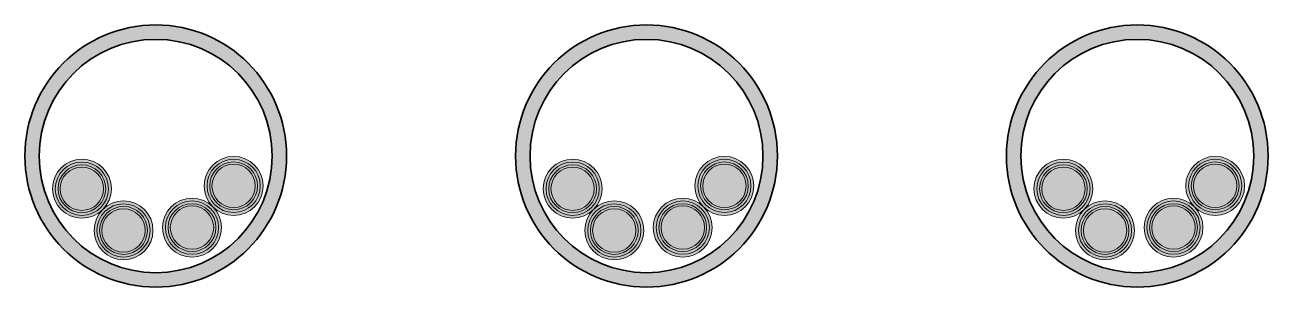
# Model space of a CAD drawing. Header units: metres. Extents: x 214070 to 217049, y 6350584 to 6351315.
# Drawn here: x 216289 to 217049, y 6350822 to 6350982 of the extents above; entities that cross this region are included whole.
import ezdxf

# ---------------------------------------------------------------- set-up
doc = ezdxf.new("R2010")
doc.units = ezdxf.units.M
doc.layers.add('GG31-E-PLN-001_DC Cable Route Layout Plan_RevA$0$OTHER', color=7, linetype='Continuous', lineweight=30)
doc.layers.add('GG31-E-PLN-001_DC Cable Route Layout Plan_RevA$0$VIEWPORT', color=7, linetype='Continuous', lineweight=35)

# ---------------------------------------------------------------- blocks, each defined once
blk = doc.blocks.new('GG31-E-PLN-001_DC Cable Route Layout Plan_RevA$0$DC500')
at = {"layer": 'GG31-E-PLN-001_DC Cable Route Layout Plan_RevA$0$OTHER', "ltscale": 3, "true_color": 0x000000}
h = blk.add_hatch(color=18, dxfattribs=at)
h.dxf.hatch_style = 1
h.paths.add_polyline_path([(-18, 0, 1), (18, 0, 1)])
h.paths.add_polyline_path([(16.25, 0, -1), (-16.25, 0, -1)], flags=16)
h.paths.add_polyline_path([(14.6, 0, -1), (-14.6, 0, -1)], flags=0)
h.paths.add_polyline_path([(13.25, 0, -1), (-13.25, 0, -1)], flags=0)
at = {"layer": 'GG31-E-PLN-001_DC Cable Route Layout Plan_RevA$0$OTHER', "ltscale": 3, "true_color": 0x636466}
h = blk.add_hatch(color=251, dxfattribs=at)
h.dxf.hatch_style = 1
h.paths.add_polyline_path([(-16.25, 0, 1), (16.25, 0, 1)])
h.paths.add_polyline_path([(14.6, 0, -1), (-14.6, 0, -1)], flags=16)
h.paths.add_polyline_path([(13.25, 0, -1), (-13.25, 0, -1)], flags=0)
at = {"layer": 'GG31-E-PLN-001_DC Cable Route Layout Plan_RevA$0$OTHER', "ltscale": 3}
h = blk.add_hatch(color=1, dxfattribs=at)
h.dxf.hatch_style = 1
h.paths.add_polyline_path([(18, 0, 1), (54, 0, 1)])
h.paths.add_polyline_path([(52.25, 0, -1), (19.75, 0, -1)], flags=0)
h.paths.add_polyline_path([(50.6, 0, -1), (21.4, 0, -1)], flags=0)
h.paths.add_polyline_path([(49.25, 0, -1), (22.75, 0, -1)], flags=0)
h.paths.add_polyline_path([(19.75, 0, 1), (52.25, 0, 1)], flags=16)
h.paths.add_polyline_path([(21.4, 0, 1), (50.6, 0, 1)], flags=0)
h.paths.add_polyline_path([(22.75, 0, 1), (49.25, 0, 1)], flags=0)
at = {"layer": 'GG31-E-PLN-001_DC Cable Route Layout Plan_RevA$0$OTHER', "ltscale": 3, "true_color": 0x636466}
h = blk.add_hatch(color=251, dxfattribs=at)
h.dxf.hatch_style = 1
h.paths.add_polyline_path([(19.75, 0, 1), (52.25, 0, 1)])
h.paths.add_polyline_path([(50.6, 0, -1), (21.4, 0, -1)], flags=16)
h.paths.add_polyline_path([(49.25, 0, -1), (22.75, 0, -1)], flags=0)
at = {"layer": 'GG31-E-PLN-001_DC Cable Route Layout Plan_RevA$0$OTHER', "ltscale": 3, "true_color": 0xc7c8ca}
h = blk.add_hatch(color=9, dxfattribs=at)
h.dxf.hatch_style = 1
h.paths.add_polyline_path([(-14.6, 0, 1), (14.6, 0, 1)])
h.paths.add_polyline_path([(13.25, 0, -1), (-13.25, 0, -1)], flags=16)
at = {"layer": 'GG31-E-PLN-001_DC Cable Route Layout Plan_RevA$0$OTHER', "ltscale": 3, "true_color": 0x939598}
h = blk.add_hatch(color=252, dxfattribs=at)
h.dxf.hatch_style = 1
h.paths.add_polyline_path([(13.25, 0, 1), (-13.25, 0, 1)])
at = {"layer": 'GG31-E-PLN-001_DC Cable Route Layout Plan_RevA$0$OTHER', "ltscale": 3, "true_color": 0xc7c8ca}
h = blk.add_hatch(color=9, dxfattribs=at)
h.dxf.hatch_style = 1
h.paths.add_polyline_path([(21.4, 0, 1), (50.6, 0, 1)])
h.paths.add_polyline_path([(49.25, 0, -1), (22.75, 0, -1)], flags=16)
at = {"layer": 'GG31-E-PLN-001_DC Cable Route Layout Plan_RevA$0$OTHER', "ltscale": 3, "true_color": 0x939598}
h = blk.add_hatch(color=252, dxfattribs=at)
h.dxf.hatch_style = 1
h.paths.add_polyline_path([(49.25, 0, 1), (22.75, 0, 1)])
at = {"layer": 'GG31-E-PLN-001_DC Cable Route Layout Plan_RevA$0$OTHER', "color": 18, "lineweight": 0, "ltscale": 3, "true_color": 0x000000}
for centre, radius in [((0, 0), 18), ((0, 0), 16.25), ((36, 0), 18), ((36, 0), 16.25), ((0, 0), 14.6), ((0, 0), 13.25), ((36, 0), 14.6), ((36, 0), 13.25)]:
    blk.add_circle(centre, radius, dxfattribs=at)
blk = doc.blocks.new('GG31-E-PLN-001_DC Cable Route Layout Plan_RevA$0$DN150with2Pair')
at = {"layer": 'GG31-E-PLN-001_DC Cable Route Layout Plan_RevA$0$VIEWPORT', "linetype": 'ByBlock', "true_color": 0xf26722}
h = blk.add_hatch(color=30, dxfattribs=at)
h.dxf.hatch_style = 1
h.paths.add_polyline_path([(-80, 0, 1), (80, 0, 1)])
h.paths.add_polyline_path([(71.2, 0, -1), (-71.2, 0, -1)], flags=16)
at = {"layer": 'GG31-E-PLN-001_DC Cable Route Layout Plan_RevA$0$VIEWPORT', "linetype": 'ByBlock'}
for radius in [80, 71.2]:
    blk.add_circle((0, 0), radius, dxfattribs=at)
at = {"layer": 'GG31-E-PLN-001_DC Cable Route Layout Plan_RevA$0$OTHER', "ltscale": 0.3}
for p, rotation in [((-45.14, -19.96), 315.0000000002196), ((22.17, -43.69), 45.00000000021957)]:
    blk.add_blockref('GG31-E-PLN-001_DC Cable Route Layout Plan_RevA$0$DC500', p, dxfattribs=dict(at, rotation=rotation))
blk = doc.blocks.new('GG31-E-PLN-001_DC Cable Route Layout Plan_RevA')
at = {"layer": 'GG31-E-PLN-001_DC Cable Route Layout Plan_RevA$0$VIEWPORT', "linetype": 'ByBlock'}
for p in [(231055.92, 6321856.65), (231355.92, 6321856.65), (231655.92, 6321856.65)]:
    blk.add_blockref('GG31-E-PLN-001_DC Cable Route Layout Plan_RevA$0$DN150with2Pair', p, dxfattribs=at)

msp = doc.modelspace()

# ---------------------------------------------------------------- block references
msp.add_blockref('GG31-E-PLN-001_DC Cable Route Layout Plan_RevA', (-14687.37, 29045.51))

doc.saveas('drawing.dxf')
